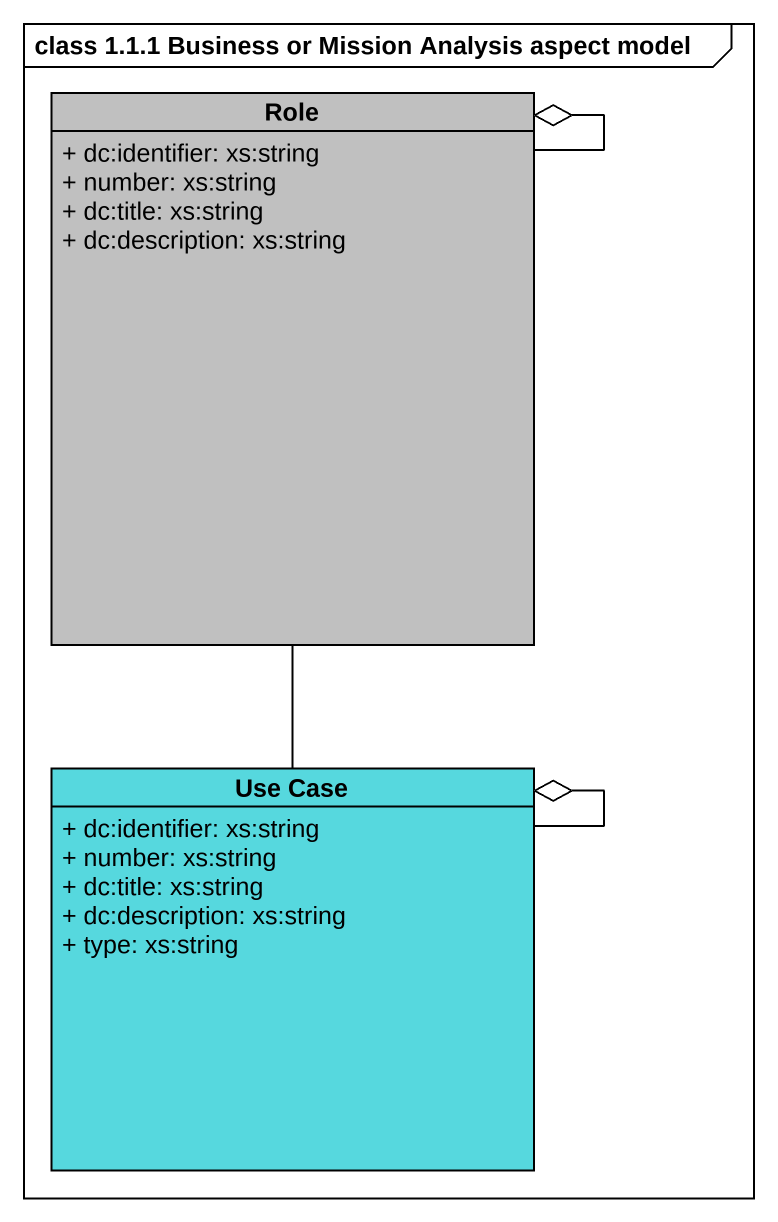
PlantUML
@startuml
mainframe class 1.1.1 Business or Mission Analysis aspect model
hide circle
hide empty members
skinparam classAttributeIconSize 0
class Role #C0C0C0 {
  + dc:identifier: xs:string
  + number: xs:string
  + dc:title: xs:string
  + dc:description: xs:string
}
class "Use Case" as Use_Case #56D8DE {
  + dc:identifier: xs:string
  + number: xs:string
  + dc:title: xs:string
  + dc:description: xs:string
  + type: xs:string
}
Role -- Role
Role -- Role
Role --o Role
Use_Case -up- Role
Use_Case -- Use_Case
Use_Case -- Use_Case
Use_Case --o Use_Case
@enduml
